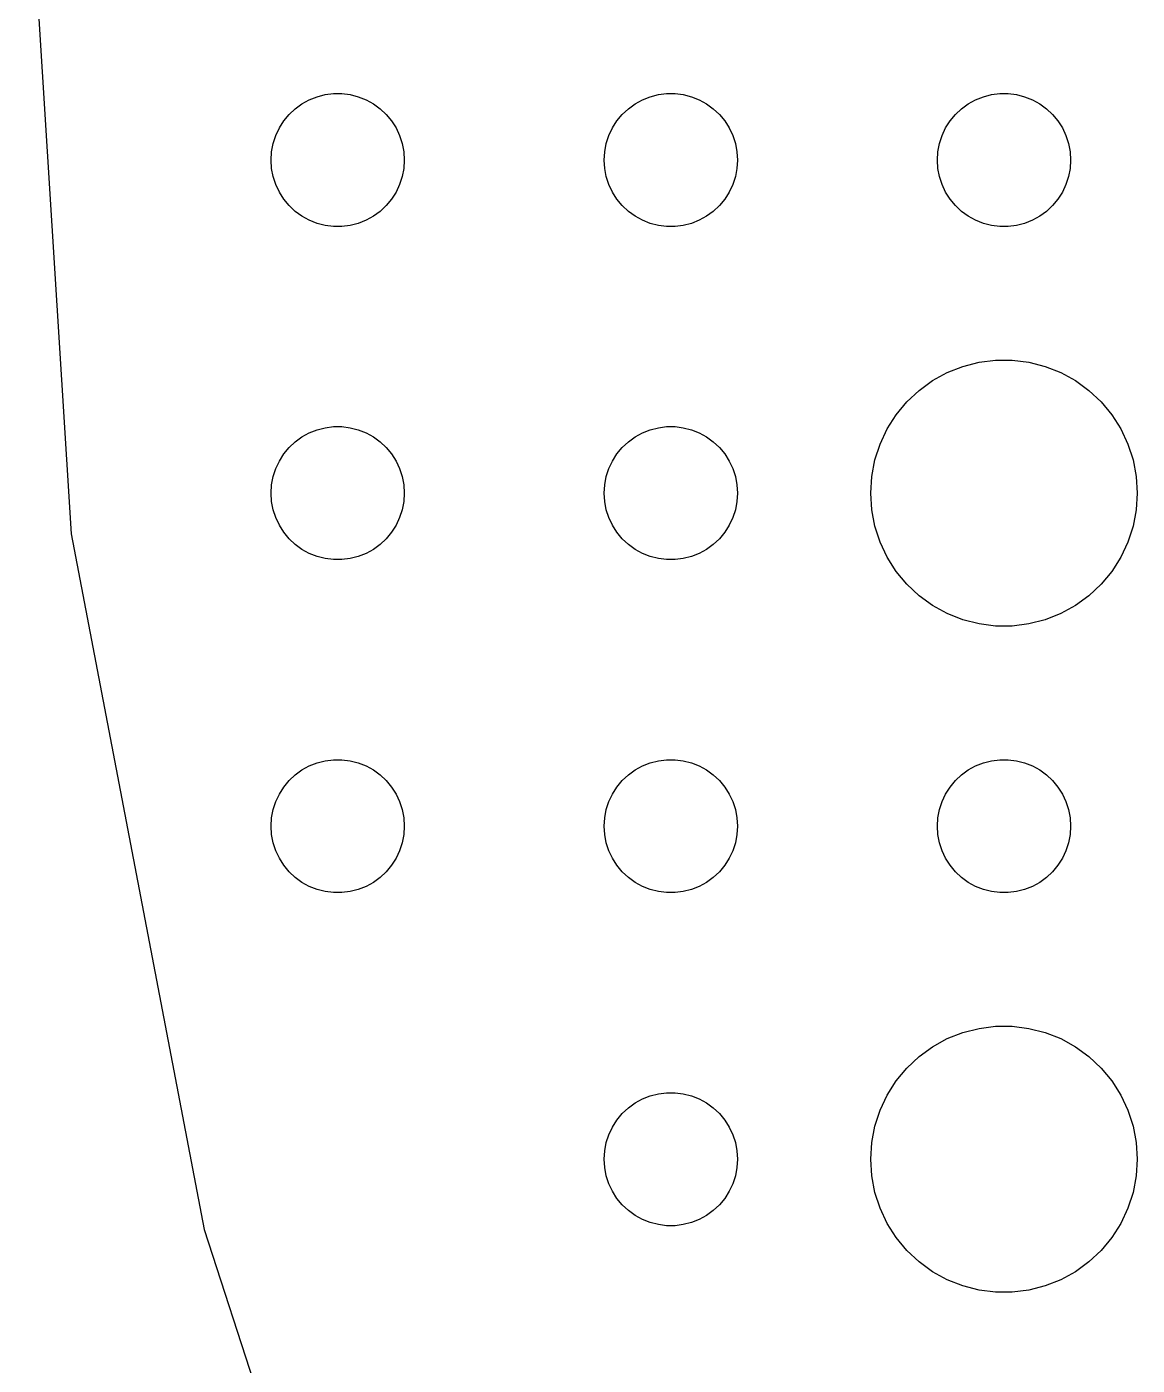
# Model space of a CAD drawing. Header units: metres. Extents: x -127 to 127, y -127 to 127.
# Drawn here: x -127 to -102, y -34.64 to -4.5 of the extents above; entities that cross this region are included whole.
import ezdxf

# ---------------------------------------------------------------- set-up
doc = ezdxf.new("R2010")
doc.units = ezdxf.units.M

msp = doc.modelspace()

# ---------------------------------------------------------------- linework, layer by layer
for p, q in [((-127, 0), (-125.999, -15.9173)), ((-120.464, -6.07341), (-120.281, -6.02657)), ((-120.281, -6.02657), (-120.094, -6.00294)), ((-120.094, -6.00294), (-119.906, -6.00294)), ((-119.906, -6.00294), (-119.719, -6.02657)), ((-119.719, -6.02657), (-119.536, -6.07341)), ((-112.964, -6.07341), (-112.781, -6.02657)), ((-112.781, -6.02657), (-112.594, -6.00294)), ((-112.594, -6.00294), (-112.406, -6.00294)), ((-112.406, -6.00294), (-112.219, -6.02657)), ((-112.219, -6.02657), (-112.036, -6.07341)), ((-105.464, -6.07341), (-105.281, -6.02657)), ((-105.281, -6.02657), (-105.094, -6.00294)), ((-105.094, -6.00294), (-104.906, -6.00294)), ((-104.906, -6.00294), (-104.719, -6.02657)), ((-104.719, -6.02657), (-104.536, -6.07341)), ((-120.956, -6.34422), (-120.804, -6.23351)), ((-120.804, -6.23351), (-120.639, -6.14275)), ((-120.639, -6.14275), (-120.464, -6.07341)), ((-119.536, -6.07341), (-119.361, -6.14275)), ((-119.361, -6.14275), (-119.196, -6.23351)), ((-119.196, -6.23351), (-119.044, -6.34422)), ((-113.456, -6.34422), (-113.304, -6.23351)), ((-113.304, -6.23351), (-113.139, -6.14275)), ((-113.139, -6.14275), (-112.964, -6.07341)), ((-112.036, -6.07341), (-111.861, -6.14275)), ((-111.861, -6.14275), (-111.696, -6.23351)), ((-111.696, -6.23351), (-111.544, -6.34422)), ((-105.956, -6.34422), (-105.804, -6.23351)), ((-105.804, -6.23351), (-105.639, -6.14275)), ((-105.639, -6.14275), (-105.464, -6.07341)), ((-104.536, -6.07341), (-104.361, -6.14275)), ((-104.361, -6.14275), (-104.196, -6.23351)), ((-104.196, -6.23351), (-104.044, -6.34422)), ((-121.314, -6.77736), (-121.214, -6.61832)), ((-121.214, -6.61832), (-121.093, -6.47318)), ((-121.093, -6.47318), (-120.956, -6.34422)), ((-119.044, -6.34422), (-118.907, -6.47318)), ((-118.907, -6.47318), (-118.786, -6.61832)), ((-118.786, -6.61832), (-118.686, -6.77736)), ((-113.814, -6.77736), (-113.714, -6.61832)), ((-113.714, -6.61832), (-113.593, -6.47318)), ((-113.593, -6.47318), (-113.456, -6.34422)), ((-111.544, -6.34422), (-111.407, -6.47318)), ((-111.407, -6.47318), (-111.286, -6.61832)), ((-111.286, -6.61832), (-111.186, -6.77736)), ((-106.314, -6.77736), (-106.214, -6.61832)), ((-106.214, -6.61832), (-106.093, -6.47318)), ((-106.093, -6.47318), (-105.956, -6.34422)), ((-104.044, -6.34422), (-103.907, -6.47318)), ((-103.907, -6.47318), (-103.786, -6.61832)), ((-103.786, -6.61832), (-103.686, -6.77736)), ((-121.395, -6.9478), (-121.314, -6.77736)), ((-118.686, -6.77736), (-118.605, -6.9478)), ((-113.895, -6.9478), (-113.814, -6.77736)), ((-111.186, -6.77736), (-111.105, -6.9478)), ((-106.395, -6.9478), (-106.314, -6.77736)), ((-103.686, -6.77736), (-103.605, -6.9478)), ((-121.488, -7.312), (-121.453, -7.12695)), ((-121.453, -7.12695), (-121.395, -6.9478)), ((-118.605, -6.9478), (-118.547, -7.12695)), ((-118.547, -7.12695), (-118.512, -7.312)), ((-113.988, -7.312), (-113.953, -7.12695)), ((-113.953, -7.12695), (-113.895, -6.9478)), ((-111.105, -6.9478), (-111.047, -7.12695)), ((-111.047, -7.12695), (-111.012, -7.312)), ((-106.488, -7.312), (-106.453, -7.12695)), ((-106.453, -7.12695), (-106.395, -6.9478)), ((-103.605, -6.9478), (-103.547, -7.12695)), ((-103.547, -7.12695), (-103.512, -7.312)), ((-121.5, -7.5), (-121.488, -7.312)), ((-121.488, -7.68799), (-121.5, -7.5)), ((-118.512, -7.312), (-118.5, -7.5)), ((-118.5, -7.5), (-118.512, -7.68799)), ((-114, -7.5), (-113.988, -7.312)), ((-113.988, -7.68799), (-114, -7.5)), ((-111.012, -7.312), (-111, -7.5)), ((-111, -7.5), (-111.012, -7.68799)), ((-106.5, -7.5), (-106.488, -7.312)), ((-106.488, -7.68799), (-106.5, -7.5)), ((-103.512, -7.312), (-103.5, -7.5)), ((-103.5, -7.5), (-103.512, -7.68799)), ((-121.453, -7.87303), (-121.488, -7.68799)), ((-118.512, -7.68799), (-118.547, -7.87303)), ((-113.953, -7.87303), (-113.988, -7.68799)), ((-111.012, -7.68799), (-111.047, -7.87303)), ((-106.453, -7.87303), (-106.488, -7.68799)), ((-103.512, -7.68799), (-103.547, -7.87303)), ((-121.395, -8.05219), (-121.453, -7.87303)), ((-121.314, -8.22263), (-121.395, -8.05219)), ((-118.605, -8.05219), (-118.686, -8.22263)), ((-118.547, -7.87303), (-118.605, -8.05219)), ((-113.895, -8.05219), (-113.953, -7.87303)), ((-113.814, -8.22263), (-113.895, -8.05219)), ((-111.105, -8.05219), (-111.186, -8.22263)), ((-111.047, -7.87303), (-111.105, -8.05219)), ((-106.395, -8.05219), (-106.453, -7.87303)), ((-106.314, -8.22263), (-106.395, -8.05219)), ((-103.605, -8.05219), (-103.686, -8.22263)), ((-103.547, -7.87303), (-103.605, -8.05219)), ((-121.214, -8.38167), (-121.314, -8.22263)), ((-121.093, -8.52681), (-121.214, -8.38167)), ((-118.786, -8.38167), (-118.907, -8.52681)), ((-118.686, -8.22263), (-118.786, -8.38167)), ((-113.714, -8.38167), (-113.814, -8.22263)), ((-113.593, -8.52681), (-113.714, -8.38167)), ((-111.286, -8.38167), (-111.407, -8.52681)), ((-111.186, -8.22263), (-111.286, -8.38167)), ((-106.214, -8.38167), (-106.314, -8.22263)), ((-106.093, -8.52681), (-106.214, -8.38167)), ((-103.786, -8.38167), (-103.907, -8.52681)), ((-103.686, -8.22263), (-103.786, -8.38167)), ((-120.956, -8.65576), (-121.093, -8.52681)), ((-120.804, -8.76648), (-120.956, -8.65576)), ((-119.044, -8.65576), (-119.196, -8.76648)), ((-118.907, -8.52681), (-119.044, -8.65576)), ((-113.456, -8.65576), (-113.593, -8.52681)), ((-113.304, -8.76648), (-113.456, -8.65576)), ((-111.544, -8.65576), (-111.696, -8.76648)), ((-111.407, -8.52681), (-111.544, -8.65576)), ((-105.956, -8.65576), (-106.093, -8.52681)), ((-105.804, -8.76648), (-105.956, -8.65576)), ((-104.044, -8.65576), (-104.196, -8.76648)), ((-103.907, -8.52681), (-104.044, -8.65576)), ((-120.639, -8.85724), (-120.804, -8.76648)), ((-120.464, -8.92657), (-120.639, -8.85724)), ((-120.281, -8.97342), (-120.464, -8.92657)), ((-120.094, -8.99704), (-120.281, -8.97342)), ((-119.906, -8.99704), (-120.094, -8.99704)), ((-119.719, -8.97342), (-119.906, -8.99704)), ((-119.536, -8.92657), (-119.719, -8.97342)), ((-119.361, -8.85724), (-119.536, -8.92657)), ((-119.196, -8.76648), (-119.361, -8.85724)), ((-113.139, -8.85724), (-113.304, -8.76648)), ((-112.964, -8.92657), (-113.139, -8.85724)), ((-112.781, -8.97342), (-112.964, -8.92657)), ((-112.594, -8.99704), (-112.781, -8.97342)), ((-112.406, -8.99704), (-112.594, -8.99704)), ((-112.219, -8.97342), (-112.406, -8.99704)), ((-112.036, -8.92657), (-112.219, -8.97342)), ((-111.861, -8.85724), (-112.036, -8.92657)), ((-111.696, -8.76648), (-111.861, -8.85724)), ((-105.639, -8.85724), (-105.804, -8.76648)), ((-105.464, -8.92657), (-105.639, -8.85724)), ((-105.281, -8.97342), (-105.464, -8.92657)), ((-105.094, -8.99704), (-105.281, -8.97342)), ((-104.906, -8.99704), (-105.094, -8.99704)), ((-104.719, -8.97342), (-104.906, -8.99704)), ((-104.536, -8.92657), (-104.719, -8.97342)), ((-104.361, -8.85724), (-104.536, -8.92657)), ((-104.196, -8.76648), (-104.361, -8.85724)), ((-105.927, -12.1468), (-105.562, -12.0531)), ((-105.562, -12.0531), (-105.188, -12.0059)), ((-105.188, -12.0059), (-104.812, -12.0059)), ((-104.812, -12.0059), (-104.438, -12.0531)), ((-104.438, -12.0531), (-104.073, -12.1468)), ((-106.607, -12.467), (-106.277, -12.2855)), ((-106.277, -12.2855), (-105.927, -12.1468)), ((-104.073, -12.1468), (-103.723, -12.2855)), ((-103.723, -12.2855), (-103.393, -12.467)), ((-106.912, -12.6884), (-106.607, -12.467)), ((-103.393, -12.467), (-103.088, -12.6884)), ((-107.427, -13.2366), (-107.187, -12.9464)), ((-107.187, -12.9464), (-106.912, -12.6884)), ((-103.088, -12.6884), (-102.813, -12.9464)), ((-102.813, -12.9464), (-102.573, -13.2366)), ((-107.629, -13.5547), (-107.427, -13.2366)), ((-102.573, -13.2366), (-102.371, -13.5547)), ((-120.464, -13.5734), (-120.281, -13.5266)), ((-120.281, -13.5266), (-120.094, -13.5029)), ((-120.094, -13.5029), (-119.906, -13.5029)), ((-119.906, -13.5029), (-119.719, -13.5266)), ((-119.719, -13.5266), (-119.536, -13.5734)), ((-112.964, -13.5734), (-112.781, -13.5266)), ((-112.781, -13.5266), (-112.594, -13.5029)), ((-112.594, -13.5029), (-112.406, -13.5029)), ((-112.406, -13.5029), (-112.219, -13.5266)), ((-112.219, -13.5266), (-112.036, -13.5734)), ((-107.789, -13.8956), (-107.629, -13.5547)), ((-102.371, -13.5547), (-102.211, -13.8956)), ((-121.093, -13.9732), (-120.956, -13.8442)), ((-120.956, -13.8442), (-120.804, -13.7335)), ((-120.804, -13.7335), (-120.639, -13.6427)), ((-120.639, -13.6427), (-120.464, -13.5734)), ((-119.536, -13.5734), (-119.361, -13.6427)), ((-119.361, -13.6427), (-119.196, -13.7335)), ((-119.196, -13.7335), (-119.044, -13.8442)), ((-119.044, -13.8442), (-118.907, -13.9732)), ((-113.593, -13.9732), (-113.456, -13.8442)), ((-113.456, -13.8442), (-113.304, -13.7335)), ((-113.304, -13.7335), (-113.139, -13.6427)), ((-113.139, -13.6427), (-112.964, -13.5734)), ((-112.036, -13.5734), (-111.861, -13.6427)), ((-111.861, -13.6427), (-111.696, -13.7335)), ((-111.696, -13.7335), (-111.544, -13.8442)), ((-111.544, -13.8442), (-111.407, -13.9732)), ((-121.314, -14.2774), (-121.214, -14.1183)), ((-121.214, -14.1183), (-121.093, -13.9732)), ((-118.907, -13.9732), (-118.786, -14.1183)), ((-118.786, -14.1183), (-118.686, -14.2774)), ((-113.814, -14.2774), (-113.714, -14.1183)), ((-113.714, -14.1183), (-113.593, -13.9732)), ((-111.407, -13.9732), (-111.286, -14.1183)), ((-111.286, -14.1183), (-111.186, -14.2774)), ((-107.906, -14.2539), (-107.789, -13.8956)), ((-102.211, -13.8956), (-102.094, -14.2539)), ((-121.453, -14.627), (-121.395, -14.4478)), ((-121.395, -14.4478), (-121.314, -14.2774)), ((-118.686, -14.2774), (-118.605, -14.4478)), ((-118.605, -14.4478), (-118.547, -14.627)), ((-113.953, -14.627), (-113.895, -14.4478)), ((-113.895, -14.4478), (-113.814, -14.2774)), ((-111.186, -14.2774), (-111.105, -14.4478)), ((-111.105, -14.4478), (-111.047, -14.627)), ((-107.976, -14.624), (-107.906, -14.2539)), ((-102.094, -14.2539), (-102.024, -14.624)), ((-121.488, -14.812), (-121.453, -14.627)), ((-118.547, -14.627), (-118.512, -14.812)), ((-113.988, -14.812), (-113.953, -14.627)), ((-111.047, -14.627), (-111.012, -14.812)), ((-108, -15), (-107.976, -14.624)), ((-102.024, -14.624), (-102, -15)), ((-121.5, -15), (-121.488, -14.812)), ((-121.488, -15.188), (-121.5, -15)), ((-118.512, -14.812), (-118.5, -15)), ((-118.5, -15), (-118.512, -15.188)), ((-114, -15), (-113.988, -14.812)), ((-113.988, -15.188), (-114, -15)), ((-111.012, -14.812), (-111, -15)), ((-111, -15), (-111.012, -15.188)), ((-107.976, -15.376), (-108, -15)), ((-102, -15), (-102.024, -15.376)), ((-121.453, -15.373), (-121.488, -15.188)), ((-118.512, -15.188), (-118.547, -15.373)), ((-113.953, -15.373), (-113.988, -15.188)), ((-111.012, -15.188), (-111.047, -15.373)), ((-121.395, -15.5522), (-121.453, -15.373)), ((-121.314, -15.7226), (-121.395, -15.5522)), ((-118.605, -15.5522), (-118.686, -15.7226)), ((-118.547, -15.373), (-118.605, -15.5522)), ((-113.895, -15.5522), (-113.953, -15.373)), ((-113.814, -15.7226), (-113.895, -15.5522)), ((-111.105, -15.5522), (-111.186, -15.7226)), ((-111.047, -15.373), (-111.105, -15.5522)), ((-107.906, -15.7461), (-107.976, -15.376)), ((-102.024, -15.376), (-102.094, -15.7461)), ((-125.999, -15.9173), (-123.01, -31.5836)), ((-121.214, -15.8817), (-121.314, -15.7226)), ((-121.093, -16.0268), (-121.214, -15.8817)), ((-118.786, -15.8817), (-118.907, -16.0268)), ((-118.686, -15.7226), (-118.786, -15.8817)), ((-113.714, -15.8817), (-113.814, -15.7226)), ((-113.593, -16.0268), (-113.714, -15.8817)), ((-111.286, -15.8817), (-111.407, -16.0268)), ((-111.186, -15.7226), (-111.286, -15.8817)), ((-107.789, -16.1044), (-107.906, -15.7461)), ((-102.094, -15.7461), (-102.211, -16.1044)), ((-120.956, -16.1558), (-121.093, -16.0268)), ((-120.804, -16.2665), (-120.956, -16.1558)), ((-120.639, -16.3572), (-120.804, -16.2665)), ((-119.196, -16.2665), (-119.361, -16.3572)), ((-119.044, -16.1558), (-119.196, -16.2665)), ((-118.907, -16.0268), (-119.044, -16.1558)), ((-113.456, -16.1558), (-113.593, -16.0268)), ((-113.304, -16.2665), (-113.456, -16.1558)), ((-113.139, -16.3572), (-113.304, -16.2665)), ((-111.696, -16.2665), (-111.861, -16.3572)), ((-111.544, -16.1558), (-111.696, -16.2665)), ((-111.407, -16.0268), (-111.544, -16.1558)), ((-107.629, -16.4453), (-107.789, -16.1044)), ((-102.211, -16.1044), (-102.371, -16.4453)), ((-120.464, -16.4266), (-120.639, -16.3572)), ((-120.281, -16.4734), (-120.464, -16.4266)), ((-120.094, -16.497), (-120.281, -16.4734)), ((-119.906, -16.497), (-120.094, -16.497)), ((-119.719, -16.4734), (-119.906, -16.497)), ((-119.536, -16.4266), (-119.719, -16.4734)), ((-119.361, -16.3572), (-119.536, -16.4266)), ((-112.964, -16.4266), (-113.139, -16.3572)), ((-112.781, -16.4734), (-112.964, -16.4266)), ((-112.594, -16.497), (-112.781, -16.4734)), ((-112.406, -16.497), (-112.594, -16.497)), ((-112.219, -16.4734), (-112.406, -16.497)), ((-112.036, -16.4266), (-112.219, -16.4734)), ((-111.861, -16.3572), (-112.036, -16.4266)), ((-107.427, -16.7634), (-107.629, -16.4453)), ((-102.371, -16.4453), (-102.573, -16.7634)), ((-107.187, -17.0536), (-107.427, -16.7634)), ((-102.573, -16.7634), (-102.813, -17.0536)), ((-106.912, -17.3115), (-107.187, -17.0536)), ((-102.813, -17.0536), (-103.088, -17.3115)), ((-106.607, -17.533), (-106.912, -17.3115)), ((-103.088, -17.3115), (-103.393, -17.533)), ((-106.277, -17.7145), (-106.607, -17.533)), ((-105.927, -17.8532), (-106.277, -17.7145)), ((-103.723, -17.7145), (-104.073, -17.8532)), ((-103.393, -17.533), (-103.723, -17.7145)), ((-105.562, -17.9469), (-105.927, -17.8532)), ((-105.188, -17.9941), (-105.562, -17.9469)), ((-104.812, -17.9941), (-105.188, -17.9941)), ((-104.438, -17.9469), (-104.812, -17.9941)), ((-104.073, -17.8532), (-104.438, -17.9469)), ((-120.639, -21.1427), (-120.464, -21.0734)), ((-120.464, -21.0734), (-120.281, -21.0266)), ((-120.281, -21.0266), (-120.094, -21.003)), ((-120.094, -21.003), (-119.906, -21.003)), ((-119.906, -21.003), (-119.719, -21.0266)), ((-119.719, -21.0266), (-119.536, -21.0734)), ((-119.536, -21.0734), (-119.361, -21.1427)), ((-113.139, -21.1427), (-112.964, -21.0734)), ((-112.964, -21.0734), (-112.781, -21.0266)), ((-112.781, -21.0266), (-112.594, -21.003)), ((-112.594, -21.003), (-112.406, -21.003)), ((-112.406, -21.003), (-112.219, -21.0266)), ((-112.219, -21.0266), (-112.036, -21.0734)), ((-112.036, -21.0734), (-111.861, -21.1427)), ((-105.639, -21.1427), (-105.464, -21.0734)), ((-105.464, -21.0734), (-105.281, -21.0266)), ((-105.281, -21.0266), (-105.094, -21.003)), ((-105.094, -21.003), (-104.906, -21.003)), ((-104.906, -21.003), (-104.719, -21.0266)), ((-104.719, -21.0266), (-104.536, -21.0734)), ((-104.536, -21.0734), (-104.361, -21.1427)), ((-121.093, -21.4732), (-120.956, -21.3442)), ((-120.956, -21.3442), (-120.804, -21.2335)), ((-120.804, -21.2335), (-120.639, -21.1427)), ((-119.361, -21.1427), (-119.196, -21.2335)), ((-119.196, -21.2335), (-119.044, -21.3442)), ((-119.044, -21.3442), (-118.907, -21.4732)), ((-113.593, -21.4732), (-113.456, -21.3442)), ((-113.456, -21.3442), (-113.304, -21.2335)), ((-113.304, -21.2335), (-113.139, -21.1427)), ((-111.861, -21.1427), (-111.696, -21.2335)), ((-111.696, -21.2335), (-111.544, -21.3442)), ((-111.544, -21.3442), (-111.407, -21.4732)), ((-106.093, -21.4732), (-105.956, -21.3442)), ((-105.956, -21.3442), (-105.804, -21.2335)), ((-105.804, -21.2335), (-105.639, -21.1427)), ((-104.361, -21.1427), (-104.196, -21.2335)), ((-104.196, -21.2335), (-104.044, -21.3442)), ((-104.044, -21.3442), (-103.907, -21.4732)), ((-121.314, -21.7774), (-121.214, -21.6183)), ((-121.214, -21.6183), (-121.093, -21.4732)), ((-118.907, -21.4732), (-118.786, -21.6183)), ((-118.786, -21.6183), (-118.686, -21.7774)), ((-113.814, -21.7774), (-113.714, -21.6183)), ((-113.714, -21.6183), (-113.593, -21.4732)), ((-111.407, -21.4732), (-111.286, -21.6183)), ((-111.286, -21.6183), (-111.186, -21.7774)), ((-106.314, -21.7774), (-106.214, -21.6183)), ((-106.214, -21.6183), (-106.093, -21.4732)), ((-103.907, -21.4732), (-103.786, -21.6183)), ((-103.786, -21.6183), (-103.686, -21.7774)), ((-121.453, -22.127), (-121.395, -21.9478)), ((-121.395, -21.9478), (-121.314, -21.7774)), ((-118.686, -21.7774), (-118.605, -21.9478)), ((-118.605, -21.9478), (-118.547, -22.127)), ((-113.953, -22.127), (-113.895, -21.9478)), ((-113.895, -21.9478), (-113.814, -21.7774)), ((-111.186, -21.7774), (-111.105, -21.9478)), ((-111.105, -21.9478), (-111.047, -22.127)), ((-106.453, -22.127), (-106.395, -21.9478)), ((-106.395, -21.9478), (-106.314, -21.7774)), ((-103.686, -21.7774), (-103.605, -21.9478)), ((-103.605, -21.9478), (-103.547, -22.127)), ((-121.488, -22.312), (-121.453, -22.127)), ((-118.547, -22.127), (-118.512, -22.312)), ((-113.988, -22.312), (-113.953, -22.127)), ((-111.047, -22.127), (-111.012, -22.312)), ((-106.488, -22.312), (-106.453, -22.127)), ((-103.547, -22.127), (-103.512, -22.312)), ((-121.5, -22.5), (-121.488, -22.312)), ((-121.488, -22.688), (-121.5, -22.5)), ((-118.512, -22.312), (-118.5, -22.5)), ((-118.5, -22.5), (-118.512, -22.688)), ((-114, -22.5), (-113.988, -22.312)), ((-113.988, -22.688), (-114, -22.5)), ((-111.012, -22.312), (-111, -22.5)), ((-111, -22.5), (-111.012, -22.688)), ((-106.5, -22.5), (-106.488, -22.312)), ((-106.488, -22.688), (-106.5, -22.5)), ((-103.512, -22.312), (-103.5, -22.5)), ((-103.5, -22.5), (-103.512, -22.688)), ((-121.453, -22.873), (-121.488, -22.688)), ((-121.395, -23.0522), (-121.453, -22.873)), ((-118.547, -22.873), (-118.605, -23.0522)), ((-118.512, -22.688), (-118.547, -22.873)), ((-113.953, -22.873), (-113.988, -22.688)), ((-113.895, -23.0522), (-113.953, -22.873)), ((-111.047, -22.873), (-111.105, -23.0522)), ((-111.012, -22.688), (-111.047, -22.873)), ((-106.453, -22.873), (-106.488, -22.688)), ((-106.395, -23.0522), (-106.453, -22.873)), ((-103.547, -22.873), (-103.605, -23.0522)), ((-103.512, -22.688), (-103.547, -22.873)), ((-121.314, -23.2226), (-121.395, -23.0522)), ((-118.605, -23.0522), (-118.686, -23.2226)), ((-113.814, -23.2226), (-113.895, -23.0522)), ((-111.105, -23.0522), (-111.186, -23.2226)), ((-106.314, -23.2226), (-106.395, -23.0522)), ((-103.605, -23.0522), (-103.686, -23.2226)), ((-121.214, -23.3817), (-121.314, -23.2226)), ((-121.093, -23.5268), (-121.214, -23.3817)), ((-118.786, -23.3817), (-118.907, -23.5268)), ((-118.686, -23.2226), (-118.786, -23.3817)), ((-113.714, -23.3817), (-113.814, -23.2226)), ((-113.593, -23.5268), (-113.714, -23.3817)), ((-111.286, -23.3817), (-111.407, -23.5268)), ((-111.186, -23.2226), (-111.286, -23.3817)), ((-106.214, -23.3817), (-106.314, -23.2226)), ((-106.093, -23.5268), (-106.214, -23.3817)), ((-103.786, -23.3817), (-103.907, -23.5268)), ((-103.686, -23.2226), (-103.786, -23.3817)), ((-120.956, -23.6558), (-121.093, -23.5268)), ((-120.804, -23.7665), (-120.956, -23.6558)), ((-120.639, -23.8572), (-120.804, -23.7665)), ((-119.196, -23.7665), (-119.361, -23.8572)), ((-119.044, -23.6558), (-119.196, -23.7665)), ((-118.907, -23.5268), (-119.044, -23.6558)), ((-113.456, -23.6558), (-113.593, -23.5268)), ((-113.304, -23.7665), (-113.456, -23.6558)), ((-113.139, -23.8572), (-113.304, -23.7665)), ((-111.696, -23.7665), (-111.861, -23.8572)), ((-111.544, -23.6558), (-111.696, -23.7665)), ((-111.407, -23.5268), (-111.544, -23.6558)), ((-105.956, -23.6558), (-106.093, -23.5268)), ((-105.804, -23.7665), (-105.956, -23.6558)), ((-105.639, -23.8572), (-105.804, -23.7665)), ((-104.196, -23.7665), (-104.361, -23.8572)), ((-104.044, -23.6558), (-104.196, -23.7665)), ((-103.907, -23.5268), (-104.044, -23.6558)), ((-120.464, -23.9266), (-120.639, -23.8572)), ((-120.281, -23.9734), (-120.464, -23.9266)), ((-120.094, -23.997), (-120.281, -23.9734)), ((-119.906, -23.997), (-120.094, -23.997)), ((-119.719, -23.9734), (-119.906, -23.997)), ((-119.536, -23.9266), (-119.719, -23.9734)), ((-119.361, -23.8572), (-119.536, -23.9266)), ((-112.964, -23.9266), (-113.139, -23.8572)), ((-112.781, -23.9734), (-112.964, -23.9266)), ((-112.594, -23.997), (-112.781, -23.9734)), ((-112.406, -23.997), (-112.594, -23.997)), ((-112.219, -23.9734), (-112.406, -23.997)), ((-112.036, -23.9266), (-112.219, -23.9734)), ((-111.861, -23.8572), (-112.036, -23.9266)), ((-105.464, -23.9266), (-105.639, -23.8572)), ((-105.281, -23.9734), (-105.464, -23.9266)), ((-105.094, -23.997), (-105.281, -23.9734)), ((-104.906, -23.997), (-105.094, -23.997)), ((-104.719, -23.9734), (-104.906, -23.997)), ((-104.536, -23.9266), (-104.719, -23.9734)), ((-104.361, -23.8572), (-104.536, -23.9266)), ((-105.927, -27.1468), (-105.562, -27.0531)), ((-105.562, -27.0531), (-105.188, -27.0059)), ((-105.188, -27.0059), (-104.812, -27.0059)), ((-104.812, -27.0059), (-104.438, -27.0531)), ((-104.438, -27.0531), (-104.073, -27.1468)), ((-106.607, -27.467), (-106.277, -27.2855)), ((-106.277, -27.2855), (-105.927, -27.1468)), ((-104.073, -27.1468), (-103.723, -27.2855)), ((-103.723, -27.2855), (-103.393, -27.467)), ((-107.187, -27.9464), (-106.912, -27.6884)), ((-106.912, -27.6884), (-106.607, -27.467)), ((-103.393, -27.467), (-103.088, -27.6884)), ((-103.088, -27.6884), (-102.813, -27.9464)), ((-107.427, -28.2366), (-107.187, -27.9464)), ((-102.813, -27.9464), (-102.573, -28.2366)), ((-107.629, -28.5547), (-107.427, -28.2366)), ((-102.573, -28.2366), (-102.371, -28.5547)), ((-113.139, -28.6427), (-112.964, -28.5734)), ((-112.964, -28.5734), (-112.781, -28.5266)), ((-112.781, -28.5266), (-112.594, -28.503)), ((-112.594, -28.503), (-112.406, -28.503)), ((-112.406, -28.503), (-112.219, -28.5266)), ((-112.219, -28.5266), (-112.036, -28.5734)), ((-112.036, -28.5734), (-111.861, -28.6427)), ((-107.789, -28.8956), (-107.629, -28.5547)), ((-102.371, -28.5547), (-102.211, -28.8956)), ((-113.593, -28.9732), (-113.456, -28.8442)), ((-113.456, -28.8442), (-113.304, -28.7335)), ((-113.304, -28.7335), (-113.139, -28.6427)), ((-111.861, -28.6427), (-111.696, -28.7335)), ((-111.696, -28.7335), (-111.544, -28.8442)), ((-111.544, -28.8442), (-111.407, -28.9732)), ((-107.906, -29.2539), (-107.789, -28.8956)), ((-102.211, -28.8956), (-102.094, -29.2539)), ((-113.814, -29.2774), (-113.714, -29.1183)), ((-113.714, -29.1183), (-113.593, -28.9732)), ((-111.407, -28.9732), (-111.286, -29.1183)), ((-111.286, -29.1183), (-111.186, -29.2774)), ((-113.953, -29.627), (-113.895, -29.4478)), ((-113.895, -29.4478), (-113.814, -29.2774)), ((-111.186, -29.2774), (-111.105, -29.4478)), ((-111.105, -29.4478), (-111.047, -29.627)), ((-107.976, -29.624), (-107.906, -29.2539)), ((-102.094, -29.2539), (-102.024, -29.624)), ((-114, -30), (-113.988, -29.812)), ((-113.988, -29.812), (-113.953, -29.627)), ((-111.047, -29.627), (-111.012, -29.812)), ((-111.012, -29.812), (-111, -30)), ((-108, -30), (-107.976, -29.624)), ((-102.024, -29.624), (-102, -30)), ((-113.988, -30.188), (-114, -30)), ((-111, -30), (-111.012, -30.188)), ((-107.976, -30.376), (-108, -30)), ((-102, -30), (-102.024, -30.376)), ((-113.953, -30.373), (-113.988, -30.188)), ((-113.895, -30.5522), (-113.953, -30.373)), ((-111.047, -30.373), (-111.105, -30.5522)), ((-111.012, -30.188), (-111.047, -30.373)), ((-107.906, -30.7461), (-107.976, -30.376)), ((-102.024, -30.376), (-102.094, -30.7461)), ((-113.814, -30.7226), (-113.895, -30.5522)), ((-113.714, -30.8817), (-113.814, -30.7226)), ((-111.186, -30.7226), (-111.286, -30.8817)), ((-111.105, -30.5522), (-111.186, -30.7226)), ((-113.593, -31.0268), (-113.714, -30.8817)), ((-113.456, -31.1558), (-113.593, -31.0268)), ((-111.407, -31.0268), (-111.544, -31.1558)), ((-111.286, -30.8817), (-111.407, -31.0268)), ((-107.789, -31.1044), (-107.906, -30.7461)), ((-102.094, -30.7461), (-102.211, -31.1044)), ((-113.304, -31.2665), (-113.456, -31.1558)), ((-113.139, -31.3572), (-113.304, -31.2665)), ((-111.696, -31.2665), (-111.861, -31.3572)), ((-111.544, -31.1558), (-111.696, -31.2665)), ((-107.629, -31.4453), (-107.789, -31.1044)), ((-102.211, -31.1044), (-102.371, -31.4453)), ((-123.01, -31.5836), (-118.082, -46.7518)), ((-112.964, -31.4266), (-113.139, -31.3572)), ((-112.781, -31.4734), (-112.964, -31.4266)), ((-112.594, -31.497), (-112.781, -31.4734)), ((-112.406, -31.497), (-112.594, -31.497)), ((-112.219, -31.4734), (-112.406, -31.497)), ((-112.036, -31.4266), (-112.219, -31.4734)), ((-111.861, -31.3572), (-112.036, -31.4266)), ((-107.427, -31.7634), (-107.629, -31.4453)), ((-102.371, -31.4453), (-102.573, -31.7634)), ((-107.187, -32.0536), (-107.427, -31.7634)), ((-102.573, -31.7634), (-102.813, -32.0536)), ((-106.912, -32.3115), (-107.187, -32.0536)), ((-102.813, -32.0536), (-103.088, -32.3115)), ((-106.607, -32.533), (-106.912, -32.3115)), ((-106.277, -32.7145), (-106.607, -32.533)), ((-103.393, -32.533), (-103.723, -32.7145)), ((-103.088, -32.3115), (-103.393, -32.533)), ((-105.927, -32.8532), (-106.277, -32.7145)), ((-105.562, -32.9469), (-105.927, -32.8532)), ((-104.073, -32.8532), (-104.438, -32.9469)), ((-103.723, -32.7145), (-104.073, -32.8532)), ((-105.188, -32.9941), (-105.562, -32.9469)), ((-104.812, -32.9941), (-105.188, -32.9941)), ((-104.438, -32.9469), (-104.812, -32.9941))]:
    msp.add_line(p, q)

doc.saveas('drawing.dxf')
